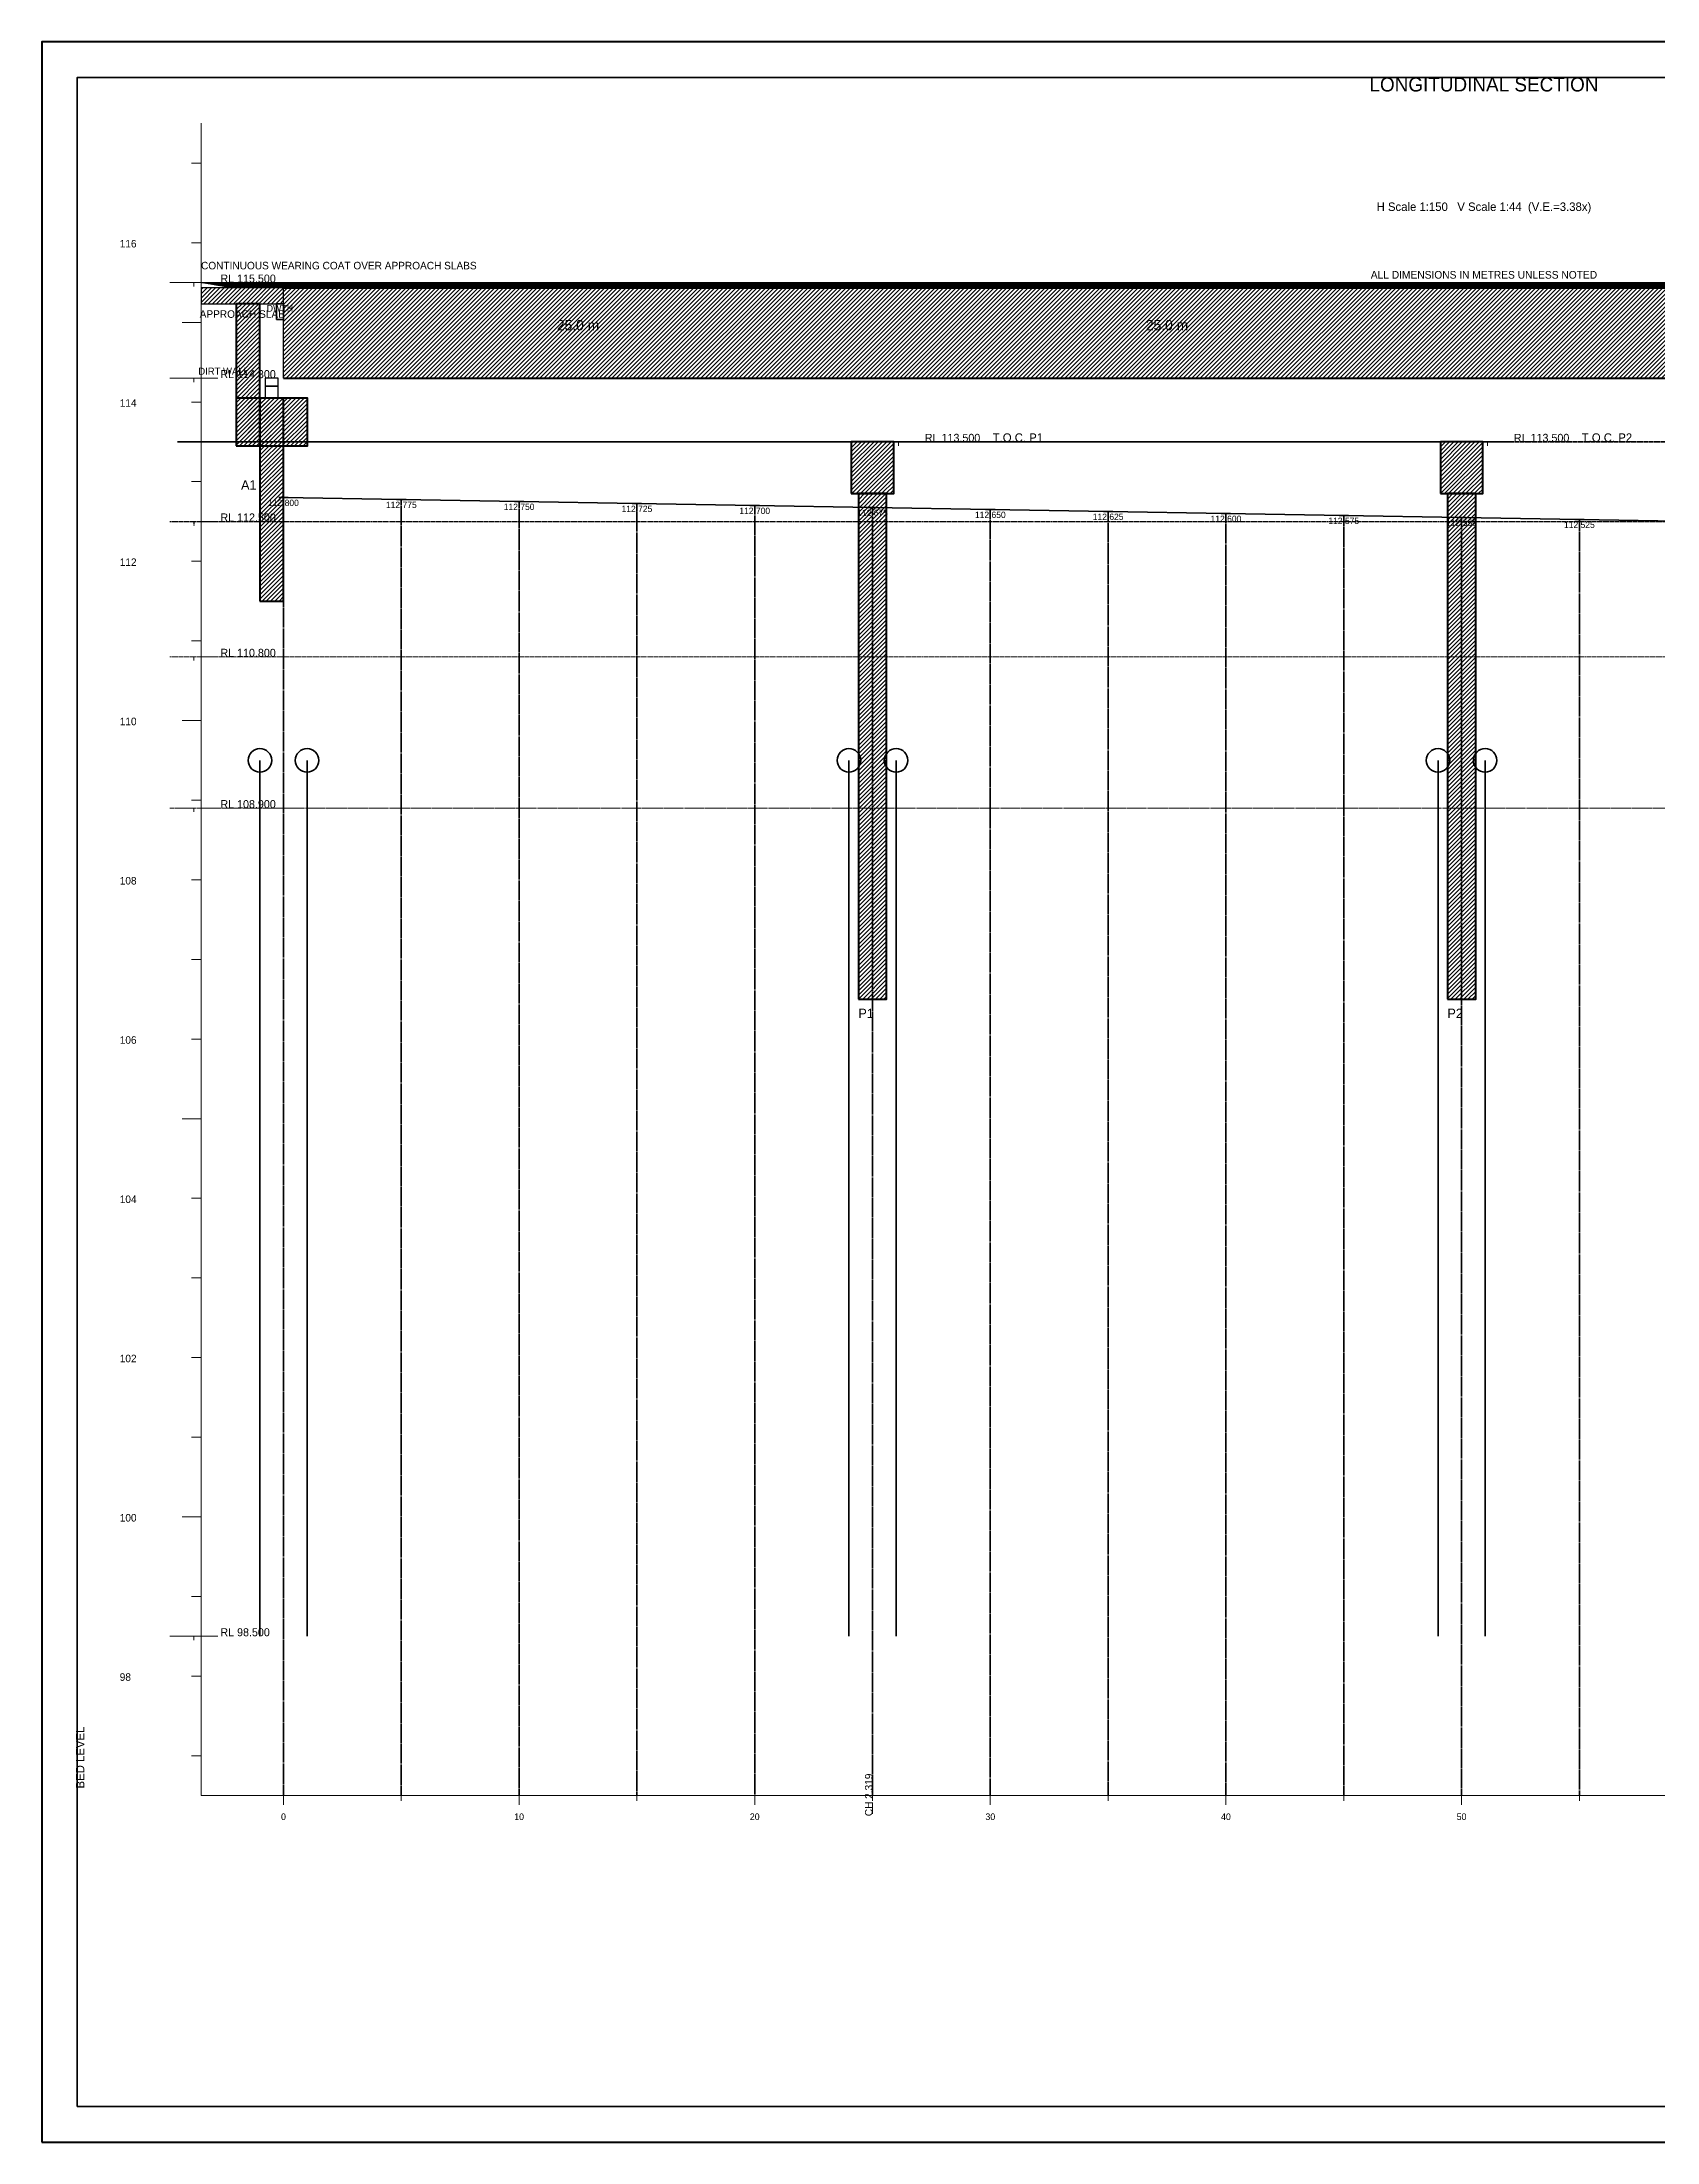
# Model space of a CAD drawing. Header units: metres. Extents: x 0 to 841, y 0 to 594.
# Drawn here: x 0 to 457, y 0 to 594 of the extents above; entities that cross this region are included whole.
import ezdxf
from ezdxf.enums import TextEntityAlignment as Align

# ---------------------------------------------------------------- set-up
doc = ezdxf.new("R2010")
doc.units = ezdxf.units.M
doc.linetypes.add('DASHED', pattern=[0.5, 0.375, -0.125])
doc.linetypes.add('DASHED2', pattern=[0.25, 0.1875, -0.0625])
for name, color, linetype, lineweight in [('ABUT-PROF', 4, 'Continuous', 50), ('BORDER-INNER', 7, 'Continuous', 35), ('BORDER-OUTER', 7, 'Continuous', 70), ('CIVIL-CHAINAGE', 7, 'Continuous', 18), ('CIVIL-GROUND', 3, 'Continuous', 35), ('CIVIL-HFL', 5, 'DASHED', 25), ('CIVIL-LWL', 4, 'DASHED', 18), ('CIVIL-ROAD', 7, 'Continuous', 25), ('CIVIL-SCOUR', 1, 'DASHED2', 18), ('DIM-CHAINAGE', 3, 'Continuous', 18), ('DIM-LEVEL', 3, 'Continuous', 18), ('FOUND-PILE', 4, 'Continuous', 35), ('STRUC-HATCHING', 8, 'Continuous', 18), ('STRUC-SECTION', 2, 'Continuous', 35), ('SUB-ABUT', 3, 'Continuous', 35), ('SUB-BEARING', 5, 'Continuous', 25), ('SUB-DIRT-WALL', 3, 'Continuous', 35), ('SUB-PIER', 2, 'Continuous', 35), ('SUPER-DECK', 2, 'Continuous', 50), ('SUPER-WEARING', 8, 'Continuous', 25), ('TEXT-GENERAL', 7, 'Continuous', 18), ('TEXT-HEADER', 7, 'Continuous', 25), ('TEXT-LEVEL', 5, 'Continuous', 18), ('TEXT-SPEC', 7, 'Continuous', 13)]:
    doc.layers.add(name, color=color, linetype=linetype, lineweight=lineweight)

msp = doc.modelspace()

# ---------------------------------------------------------------- hatches: boundary and pattern name
at = {"layer": 'STRUC-HATCHING'}
h = msp.add_hatch(dxfattribs=at)
h.set_pattern_fill('ANSI31', scale=0.266667)
h.paths.add_polyline_path([(45, 519.98), (68.33, 519.98), (68.33, 524.49), (45, 524.49)])
h = msp.add_hatch(dxfattribs=at)
h.set_pattern_fill('ANSI31', scale=0.2666667)
h.paths.add_polyline_path([(68.33, 498.92), (735, 498.92), (735, 524.49), (68.33, 524.49)])
h = msp.add_hatch(dxfattribs=at)
h.set_pattern_fill('ANSI31', scale=0.266667)
h.paths.add_polyline_path([(54.91, 479.78), (61.67, 479.78), (61.67, 519.98), (54.91, 519.98)])
h = msp.add_hatch(dxfattribs=at)
h.set_pattern_fill('ANSI31', scale=0.266667)
h.paths.add_polyline_path([(54.91, 479.78), (75.09, 479.78), (75.09, 493.29), (54.91, 493.29)])
h = msp.add_hatch(dxfattribs=at)
h.set_pattern_fill('ANSI31', scale=0.266667)
h.paths.add_polyline_path([(61.67, 435.86), (68.33, 435.86), (68.33, 493.29), (61.67, 493.29)])
h = msp.add_hatch(dxfattribs=at)
h.set_pattern_fill('ANSI31', scale=0.266667)
h.paths.add_polyline_path([(229, 466.26), (241, 466.26), (241, 480.9), (229, 480.9)])
h = msp.add_hatch(dxfattribs=at)
h.set_pattern_fill('ANSI31', scale=0.266667)
h.paths.add_polyline_path([(395.67, 466.26), (407.67, 466.26), (407.67, 480.9), (395.67, 480.9)])
h = msp.add_hatch(dxfattribs=at)
h.set_pattern_fill('ANSI31', scale=0.266667)
h.paths.add_polyline_path([(231, 323.24), (239, 323.24), (239, 466.26), (231, 466.26)])
h = msp.add_hatch(dxfattribs=at)
h.set_pattern_fill('ANSI31', scale=0.266667)
h.paths.add_polyline_path([(397.67, 323.24), (405.67, 323.24), (405.67, 466.26), (397.67, 466.26)])
at = {"layer": 'SUPER-WEARING'}
h = msp.add_hatch(dxfattribs=at)
h.set_pattern_fill('SOLID')
h.paths.add_polyline_path([(45, 525.95), (758.33, 525.95), (749.67, 524.49), (53.67, 524.49)])

# ---------------------------------------------------------------- linework, layer by layer
at = {"layer": 'ABUT-PROF', "lineweight": 35}
msp.add_lwpolyline([(66.33, 515.48), (68.33, 515.48), (68.33, 519.98), (66.33, 519.98), (66.33, 515.48)], dxfattribs=at)
at = {"layer": 'BORDER-INNER'}
msp.add_lwpolyline([(10, 10), (831, 10), (831, 584), (10, 584), (10, 10)], dxfattribs=at)
at = {"layer": 'BORDER-OUTER'}
msp.add_lwpolyline([(0, 0), (841, 0), (841, 594), (0, 594), (0, 0)], dxfattribs=at)
at = {"layer": 'CIVIL-CHAINAGE'}
for p, q in [((45, 98), (735, 98)), ((68.33, 98), (68.33, 95.33)), ((101.67, 98), (101.67, 96.53)), ((135, 98), (135, 95.33)), ((168.33, 98), (168.33, 96.53)), ((201.67, 98), (201.67, 95.33)), ((235, 98), (235, 96.53)), ((235, 96), (235, 92.8)), ((268.33, 98), (268.33, 95.33)), ((301.67, 98), (301.67, 96.53)), ((335, 98), (335, 95.33)), ((368.33, 98), (368.33, 96.53)), ((401.67, 98), (401.67, 95.33)), ((435, 98), (435, 96.53))]:
    msp.add_line(p, q, dxfattribs=at)
at = {"layer": 'CIVIL-GROUND', "color": 3}
for p, q in [((67, 465.14), (69.67, 465.14)), ((100.33, 464.57), (103, 464.57)), ((133.67, 464.01), (136.33, 464.01)), ((167, 463.45), (169.67, 463.45)), ((200.33, 462.89), (203, 462.89)), ((233.67, 462.32), (236.33, 462.32)), ((267, 461.76), (269.67, 461.76)), ((300.33, 461.2), (303, 461.2)), ((333.67, 460.63), (336.33, 460.63)), ((367, 460.07), (369.67, 460.07)), ((400.33, 459.51), (403, 459.51)), ((433.67, 458.94), (436.33, 458.94))]:
    msp.add_line(p, q, dxfattribs=at)
at = {"layer": 'CIVIL-GROUND', "color": 8, "linetype": 'DASHED2'}
for p, q in [((68.33, 465.14), (68.33, 98)), ((101.67, 464.57), (101.67, 98)), ((135, 464.01), (135, 98)), ((168.33, 463.45), (168.33, 98)), ((201.67, 462.89), (201.67, 98)), ((235, 462.32), (235, 98)), ((268.33, 461.76), (268.33, 98)), ((301.67, 461.2), (301.67, 98)), ((335, 460.63), (335, 98)), ((368.33, 460.07), (368.33, 98)), ((401.67, 459.51), (401.67, 98)), ((435, 458.94), (435, 98))]:
    msp.add_line(p, q, dxfattribs=at)
at = {"layer": 'CIVIL-GROUND', "color": 3}
msp.add_lwpolyline([(68.33, 465.14), (101.67, 464.57), (135, 464.01), (168.33, 463.45), (201.67, 462.89), (235, 462.32), (268.33, 461.76), (301.67, 461.2), (335, 460.63), (368.33, 460.07), (401.67, 459.51), (435, 458.94), (468.33, 458.38), (501.67, 457.82), (535, 457.25), (568.33, 456.69), (601.67, 456.13), (635, 455.57), (668.33, 455), (701.67, 454.44), (735, 453.88)], dxfattribs=at)
at = {"layer": 'CIVIL-HFL'}
for p, q in [((36.2, 458.38), (49.8, 458.38)), ((43, 458.38), (43, 457.25))]:
    msp.add_line(p, q, dxfattribs=at)
at = {"layer": 'CIVIL-HFL', "color": 5}
msp.add_line((45, 458.38), (735, 458.38), dxfattribs=at)
at = {"layer": 'CIVIL-LWL'}
for p, q in [((36.2, 420.09), (49.8, 420.09)), ((43, 420.09), (43, 418.96))]:
    msp.add_line(p, q, dxfattribs=at)
at = {"layer": 'CIVIL-LWL', "color": 4}
msp.add_line((45, 420.09), (735, 420.09), dxfattribs=at)
at = {"layer": 'CIVIL-ROAD', "lineweight": 25}
msp.add_lwpolyline([(45, 519.98), (68.33, 519.98), (68.33, 524.49), (45, 524.49), (45, 519.98)], dxfattribs=at)
at = {"layer": 'CIVIL-SCOUR'}
for p, q in [((36.2, 377.3), (49.8, 377.3)), ((43, 377.3), (43, 376.16))]:
    msp.add_line(p, q, dxfattribs=at)
at = {"layer": 'CIVIL-SCOUR', "color": 1}
msp.add_line((45, 377.3), (735, 377.3), dxfattribs=at)
at = {"layer": 'DIM-LEVEL'}
for p, q in [((45, 98), (45, 571)), ((42.33, 559.74), (45, 559.74)), ((42.33, 537.21), (45, 537.21)), ((36.2, 525.95), (49.8, 525.95)), ((43, 525.95), (43, 524.82)), ((39.67, 514.69), (45, 514.69)), ((36.2, 498.92), (49.8, 498.92)), ((43, 498.92), (43, 497.79)), ((42.33, 492.17), (45, 492.17)), ((235.53, 480.9), (249.13, 480.9)), ((242.33, 480.9), (242.33, 479.77)), ((402.2, 480.9), (415.8, 480.9)), ((409, 480.9), (409, 479.77)), ((42.33, 469.64), (45, 469.64)), ((42.33, 447.12), (45, 447.12)), ((42.33, 424.6), (45, 424.6)), ((39.67, 402.07), (45, 402.07)), ((42.33, 379.55), (45, 379.55)), ((42.33, 357.02), (45, 357.02)), ((42.33, 334.5), (45, 334.5)), ((42.33, 311.98), (45, 311.98)), ((39.67, 289.45), (45, 289.45)), ((42.33, 266.93), (45, 266.93)), ((42.33, 244.4), (45, 244.4)), ((42.33, 221.88), (45, 221.88)), ((42.33, 199.36), (45, 199.36)), ((39.67, 176.83), (45, 176.83)), ((42.33, 154.31), (45, 154.31)), ((36.2, 143.05), (49.8, 143.05)), ((43, 143.05), (43, 141.91)), ((42.33, 131.79), (45, 131.79)), ((42.33, 109.26), (45, 109.26))]:
    msp.add_line(p, q, dxfattribs=at)
at = {"layer": 'FOUND-PILE', "lineweight": 35}
for p, q in [((61.67, 390.81), (61.67, 143.05)), ((75, 390.81), (75, 143.05)), ((228.33, 390.81), (228.33, 143.05)), ((241.67, 390.81), (241.67, 143.05)), ((395, 390.81), (395, 143.05)), ((408.33, 390.81), (408.33, 143.05))]:
    msp.add_line(p, q, dxfattribs=at)
at = {"layer": 'FOUND-PILE'}
for centre in [(61.67, 390.81), (75, 390.81), (228.33, 390.81), (241.67, 390.81), (395, 390.81), (408.33, 390.81)]:
    msp.add_circle(centre, 3.33, dxfattribs=at)
at = {"layer": 'STRUC-SECTION', "color": 8, "linetype": 'DASHED'}
for p in [(249.67, 480.9), (416.33, 480.9), (583, 480.9)]:
    msp.add_line(p, (38.33, 480.9), dxfattribs=at)
at = {"layer": 'SUB-ABUT', "lineweight": 40}
for points in [[(54.91, 479.78), (75.09, 479.78), (75.09, 493.29), (54.91, 493.29), (54.91, 479.78)], [(61.67, 435.86), (68.33, 435.86), (68.33, 493.29), (61.67, 493.29), (61.67, 435.86)]]:
    msp.add_lwpolyline(points, dxfattribs=at)
at = {"layer": 'SUB-ABUT', "lineweight": 30}
msp.add_lwpolyline([(63.17, 493.29), (66.83, 493.29), (66.83, 496.67), (63.17, 496.67), (63.17, 493.29)], dxfattribs=at)
at = {"layer": 'SUB-BEARING', "lineweight": 30}
msp.add_lwpolyline([(63.17, 496.67), (66.83, 496.67), (66.83, 498.92), (63.17, 498.92), (63.17, 496.67)], dxfattribs=at)
at = {"layer": 'SUB-DIRT-WALL', "lineweight": 40}
msp.add_lwpolyline([(54.91, 479.78), (61.67, 479.78), (61.67, 519.98), (54.91, 519.98), (54.91, 479.78)], dxfattribs=at)
at = {"layer": 'SUB-PIER', "lineweight": 40}
for points in [[(229, 466.26), (241, 466.26), (241, 480.9), (229, 480.9), (229, 466.26)], [(395.67, 466.26), (407.67, 466.26), (407.67, 480.9), (395.67, 480.9), (395.67, 466.26)], [(231, 323.24), (239, 323.24), (239, 466.26), (231, 466.26), (231, 323.24)], [(397.67, 323.24), (405.67, 323.24), (405.67, 466.26), (397.67, 466.26), (397.67, 323.24)]]:
    msp.add_lwpolyline(points, dxfattribs=at)
at = {"layer": 'SUPER-DECK'}
for p, q in [((68.33, 524.49), (735, 524.49)), ((68.33, 498.92), (735, 498.92))]:
    msp.add_line(p, q, dxfattribs=at)
at = {"layer": 'SUPER-DECK', "lineweight": 25}
msp.add_line((68.33, 498.92), (68.33, 524.49), dxfattribs=at)
at = {"layer": 'SUPER-WEARING', "lineweight": 25}
msp.add_lwpolyline([(45, 525.95), (758.33, 525.95), (749.67, 524.49), (53.67, 524.49), (45, 525.95)], dxfattribs=at)

# ---------------------------------------------------------------- texts
at = {"layer": 'DIM-CHAINAGE'}
msp.add_text('CH 2.319', height=2.133, rotation=90, dxfattribs=at).set_placement((235, 92.16))
at = {"layer": 'TEXT-GENERAL'}
for p in [(151.67, 512.44), (318.33, 512.44)]:
    msp.add_text('25.0 m', height=2.933, dxfattribs=at).set_placement(p, align=Align.CENTER)
for s, p in [('A1', (56.33, 467.39)), ('P1', (231, 317.9)), ('P2', (397.67, 317.9))]:
    msp.add_text(s, height=2.667, dxfattribs=at).set_placement(p)
at = {"layer": 'TEXT-HEADER'}
msp.add_text('LONGITUDINAL SECTION', height=4, dxfattribs=at).set_placement((408, 580), align=Align.CENTER)
for s, p in [('T.O.C. P1', (269, 480.9)), ('T.O.C. P2', (435.67, 480.9))]:
    msp.add_text(s, height=2.4, dxfattribs=at).set_placement(p)
at = {"layer": 'TEXT-LEVEL'}
for s, height, p in [('116', 2.133, (22, 535.88)), ('RL 115.500', 2.267, (50.48, 525.95)), ('RL 114.300', 2.267, (50.48, 498.92)), ('114', 2.133, (22, 490.83)), ('RL 113.500', 2.267, (249.81, 480.9)), ('RL 113.500', 2.267, (416.48, 480.9)), ('RL 112.500', 2.267, (50.48, 458.38)), ('112', 2.133, (22, 445.79)), ('RL 110.800', 2.267, (50.48, 420.09)), ('110', 2.133, (22, 400.74)), ('RL 108.900', 2.267, (50.48, 377.3)), ('108', 2.133, (22, 355.69)), ('106', 2.133, (22, 310.64)), ('104', 2.133, (22, 265.6)), ('102', 2.133, (22, 220.55)), ('100', 2.133, (22, 175.5)), ('RL 98.500', 2.267, (50.48, 143.05)), ('98', 2.133, (22, 130.45))]:
    msp.add_text(s, height=height, dxfattribs=at).set_placement(p)
at = {"layer": 'TEXT-LEVEL', "color": 8}
for s, p in [('112.800', (68.33, 462.74)), ('112.775', (101.67, 462.17)), ('112.750', (135, 461.61)), ('112.725', (168.33, 461.05)), ('112.700', (201.67, 460.49)), ('112.675', (235, 459.92)), ('112.650', (268.33, 459.36)), ('112.625', (301.67, 458.8)), ('112.600', (335, 458.23)), ('112.575', (368.33, 457.67)), ('112.550', (401.67, 457.11)), ('112.525', (435, 456.54))]:
    msp.add_text(s, height=1.8, dxfattribs=at).set_placement(p, align=Align.CENTER)
at = {"layer": 'TEXT-LEVEL'}
msp.add_text('BED LEVEL', height=2.4, rotation=90, dxfattribs=at).set_placement((12, 100))
for s, height, p in [('0', 1.87, (68.33, 91.07)), ('10', 1.867, (135, 91.07)), ('20', 1.867, (201.67, 91.07)), ('30', 1.867, (268.33, 91.07)), ('40', 1.867, (335, 91.07)), ('50', 1.867, (401.67, 91.07))]:
    msp.add_text(s, height=height, dxfattribs=at).set_placement(p, align=Align.CENTER)
at = {"layer": 'TEXT-SPEC'}
for s, height, p in [('H Scale 1:150   V Scale 1:44  (V.E.=3.38x)', 2.4, (408, 546.21)), ('APPROACH SLAB', 2.1333, (56.67, 515.98))]:
    msp.add_text(s, height=height, dxfattribs=at).set_placement(p, align=Align.CENTER)
at = {"layer": 'TEXT-SPEC', "color": 8}
msp.add_text('CONTINUOUS WEARING COAT OVER APPROACH SLABS', height=2.1333, dxfattribs=at).set_placement((45, 529.69))
msp.add_text('ALL DIMENSIONS IN METRES UNLESS NOTED', height=2.16, dxfattribs=at).set_placement((408, 527.07), align=Align.CENTER)
at = {"layer": 'TEXT-SPEC', "color": 4}
msp.add_text('DWTH', height=1.867, dxfattribs=at).set_placement((67.33, 517.73), align=Align.CENTER)
at = {"layer": 'TEXT-SPEC'}
msp.add_text('DIRT WALL', height=2, dxfattribs=at).set_placement((44.24, 499.88))

doc.saveas('drawing.dxf')
